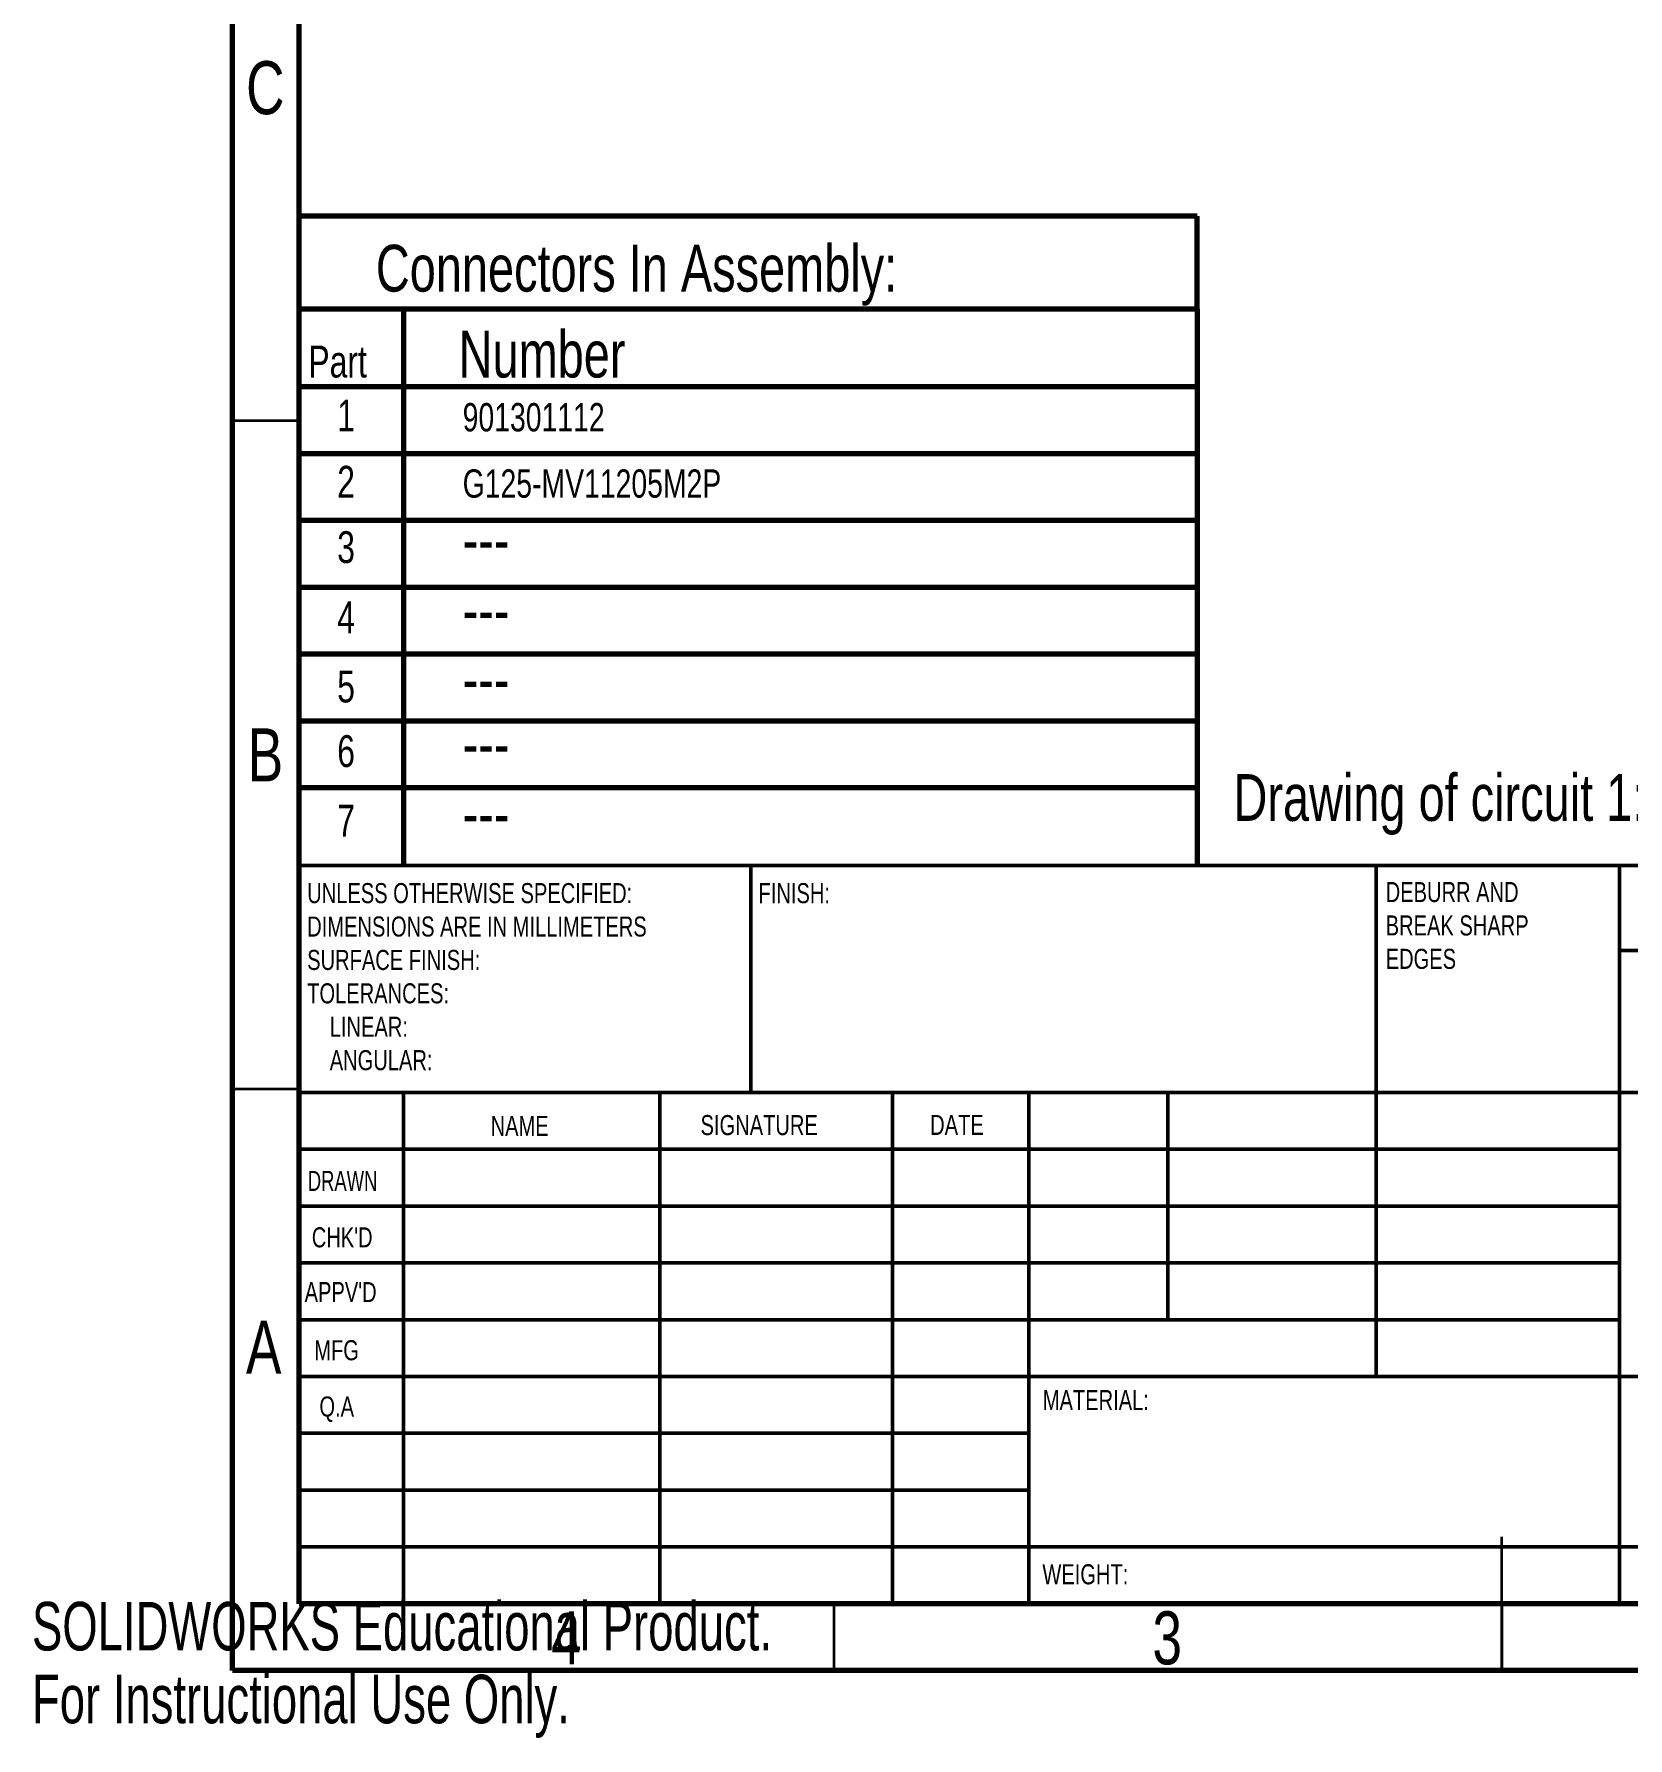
# Model space of a CAD drawing. Header units: millimetres. Extents: x 0 to 205, y 0 to 292.
# Drawn here: x 0.2 to 119.4, y 0 to 127.5 of the extents above; entities that cross this region are included whole.
import ezdxf

# ---------------------------------------------------------------- set-up
doc = ezdxf.new("R2010")
doc.units = ezdxf.units.MM
doc.layers.add('FORMAT', color=7, linetype='Continuous', lineweight=70)
doc.styles.add('SLDTEXTSTYLE0', font='TXT', dxfattribs={"width": 0.75})
doc.styles.add('SLDTEXTSTYLE1', font='TXT', dxfattribs={"width": 0.686449})
doc.styles.add('SLDTEXTSTYLE3', font='TXT', dxfattribs={"width": 0.7})

msp = doc.modelspace()

# ---------------------------------------------------------------- linework, layer by layer
at = {"color": 7, "linetype": 'Continuous', "lineweight": 70}
for p, q in [((15, 5), (15, 292)), ((20, 10), (20, 287)), ((200, 10), (20, 10)), ((205, 5), (15, 5))]:
    msp.add_line(p, q, dxfattribs=at)
at = {"color": 7, "linetype": 'Continuous', "lineweight": 35}
for p, q in [((20, 98.5), (15, 98.5)), ((20, 48.5), (15, 48.5)), ((110, 5), (110, 15)), ((60, 10), (60, 5)), ((110, 10), (110, 5))]:
    msp.add_line(p, q, dxfattribs=at)
at = {"color": 7, "linetype": 'Continuous', "lineweight": 50}
for p, q in [((20, 65.25), (200, 65.25)), ((20, 65.25), (20, 10)), ((53.8, 48.25), (53.8, 65.25)), ((100.6, 65.25), (100.6, 27)), ((118.8, 65.25), (118.8, 10)), ((200, 58.875), (118.8, 58.875)), ((200, 48.25), (20, 48.25)), ((27.8, 48.25), (27.8, 10)), ((46.991, 48.25), (46.991, 10)), ((64.399, 48.25), (64.399, 10)), ((74.6, 10), (74.6, 48.25)), ((85, 31.25), (85, 48.25)), ((118.8, 44), (20, 44)), ((118.8, 39.75), (20, 39.75)), ((118.8, 35.5), (20, 35.5)), ((118.8, 31.25), (20, 31.25)), ((74.6, 27), (20, 27)), ((74.6, 27), (200, 27)), ((74.6, 22.75), (20, 22.75)), ((74.6, 18.5), (20, 18.5)), ((20, 14.25), (200, 14.25))]:
    msp.add_line(p, q, dxfattribs=at)
at = {"layer": 'FORMAT', "color": 9}
for p, q in [((87.188, 113.836), (20, 113.836)), ((87.188, 106.904), (87.188, 113.836)), ((20, 106.904), (87.188, 106.904)), ((27.8, 106.904), (27.8, 65.25)), ((87.188, 106.904), (87.188, 65.25)), ((20, 101.071), (87.188, 101.071)), ((20, 96.071), (87.188, 96.071)), ((20, 91.071), (87.188, 91.071)), ((20, 86.071), (87.188, 86.071)), ((20, 81.071), (87.188, 81.071)), ((20, 76.071), (87.188, 76.071)), ((20, 71.071), (87.188, 71.071))]:
    msp.add_line(p, q, dxfattribs=at)

# ---------------------------------------------------------------- texts
at = {"color": 7, "linetype": 'Continuous', "lineweight": 0}
for s, insert, char_height, attachment_point, style in [('C', (17.459, 125.426), 3.969, 2, 'SLDTEXTSTYLE0'), ('901301112', (32.23, 99.84), 2.1167, 1, 'SLDTEXTSTYLE0'), ('G125-MV11205M2P', (32.23, 94.879), 2.11667, 1, 'SLDTEXTSTYLE0'), ('---', (32.23, 91.369), 3.5, 1, 'SLDTEXTSTYLE0'), ('---', (32.23, 86.115), 3.5, 1, 'SLDTEXTSTYLE0'), ('---', (32.23, 80.939), 3.5, 1, 'SLDTEXTSTYLE0'), ('B', (17.471, 75.501), 3.969, 2, 'SLDTEXTSTYLE0'), ('---', (32.23, 76.107), 3.5, 1, 'SLDTEXTSTYLE0'), ('Drawing of circuit 1:1, rest is 2:1.', (89.918, 72.077), 3.5, 1, 'SLDTEXTSTYLE0'), ('---', (32.23, 70.895), 3.5, 1, 'SLDTEXTSTYLE0'), ('UNLESS OTHERWISE SPECIFIED:', (20.594, 63.921), 1.5, 1, 'SLDTEXTSTYLE0'), ('FINISH:', (54.371, 63.919), 1.5, 1, 'SLDTEXTSTYLE0'), ('DEBURR AND', (101.309, 64.003), 1.5, 1, 'SLDTEXTSTYLE0'), ('DIMENSIONS ARE IN MILLIMETERS', (20.594, 61.421), 1.5, 1, 'SLDTEXTSTYLE0'), ('BREAK SHARP', (101.309, 61.503), 1.5, 1, 'SLDTEXTSTYLE0'), ('SURFACE FINISH:', (20.594, 58.921), 1.5, 1, 'SLDTEXTSTYLE0'), ('EDGES', (101.309, 59.003), 1.5, 1, 'SLDTEXTSTYLE0'), ('TOLERANCES:', (20.594, 56.421), 1.5, 1, 'SLDTEXTSTYLE0'), ('LINEAR:', (22.281, 53.921), 1.5, 1, 'SLDTEXTSTYLE0'), ('ANGULAR:', (22.281, 51.421), 1.5, 1, 'SLDTEXTSTYLE0'), ('NAME', (34.322, 46.501), 1.5, 1, 'SLDTEXTSTYLE0'), ('SIGNATURE', (50.034, 46.562), 1.5, 1, 'SLDTEXTSTYLE0'), ('DATE', (67.215, 46.576), 1.5, 1, 'SLDTEXTSTYLE0'), ('DRAWN', (20.643, 42.385), 1.5, 1, 'SLDTEXTSTYLE1'), ("CHK'D", (20.939, 38.162), 1.5, 1, 'SLDTEXTSTYLE0'), ("APPV'D", (20.402, 34.066), 1.5, 1, 'SLDTEXTSTYLE0'), ('A', (17.34, 31.176), 3.969, 2, 'SLDTEXTSTYLE0'), ('MFG', (21.124, 29.716), 1.5, 1, 'SLDTEXTSTYLE0'), ('Q.A', (21.509, 25.505), 1.5, 1, 'SLDTEXTSTYLE0'), ('MATERIAL:', (75.646, 25.986), 1.5, 1, 'SLDTEXTSTYLE0'), ('WEIGHT:', (75.618, 12.949), 1.4986, 1, 'SLDTEXTSTYLE0'), ('4', (39.96, 9.426), 3.969, 2, 'SLDTEXTSTYLE0'), ('3', (84.96, 9.426), 3.969, 2, 'SLDTEXTSTYLE0')]:
    msp.add_mtext(s, dxfattribs=dict(at, insert=insert, char_height=char_height, attachment_point=attachment_point, style=style))
at = {"color": 7, "linetype": 'Continuous', "char_height": 3.633, "attachment_point": 1, "style": 'SLDTEXTSTYLE3'}
for s, insert in [('SOLIDWORKS Educational Product.', (0, 10.133)), ('For Instructional Use Only.', (0, 4.683))]:
    msp.add_mtext(s, dxfattribs=dict(at, insert=insert))
at = {"layer": 'FORMAT', "attachment_point": 1, "style": 'SLDTEXTSTYLE0'}
for s, insert, char_height in [('Connectors In Assembly:', (25.734, 111.683), 3.5), ('Number', (31.929, 105.254), 3.5), ('Part', (20.681, 104.136), 2.3813), ('1', (22.841, 100.103), 2.381), ('2', (22.841, 95.142), 2.381), ('3', (22.841, 90.251), 2.381), ('4', (22.841, 84.997), 2.381), ('5', (22.841, 79.822), 2.381), ('6', (22.841, 74.99), 2.381), ('7', (22.841, 69.778), 2.381)]:
    msp.add_mtext(s, dxfattribs=dict(at, insert=insert, char_height=char_height))

doc.saveas('drawing.dxf')
